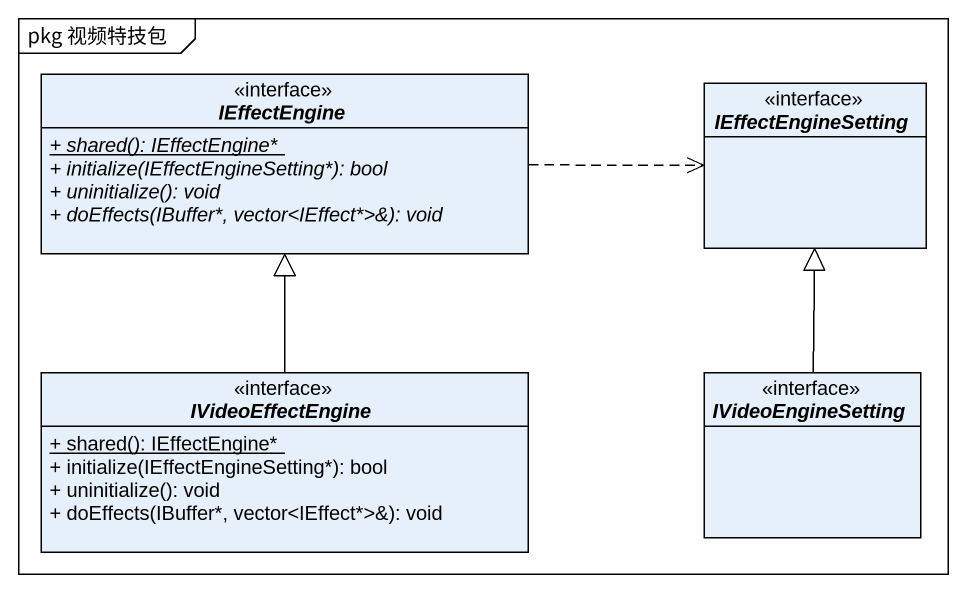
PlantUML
@startuml
mainframe pkg 视频特技包
hide circle
hide empty members
skinparam classAttributeIconSize 0
interface IEffectEngine {
  {static} {abstract} + shared(): IEffectEngine*
  {abstract} + initialize(IEffectEngineSetting*): bool
  {abstract} + uninitialize(): void
  {abstract} + doEffects(IBuffer*, vector<IEffect*>&): void
}
interface IEffectEngineSetting
interface IVideoEffectEngine {
  {static} + shared(): IEffectEngine*
  + initialize(IEffectEngineSetting*): bool
  + uninitialize(): void
  + doEffects(IBuffer*, vector<IEffect*>&): void
}
interface IVideoEngineSetting
IEffectEngine .right.> IEffectEngineSetting
IVideoEffectEngine -up-|> IEffectEngine
IVideoEngineSetting -up-|> IEffectEngineSetting
@enduml
